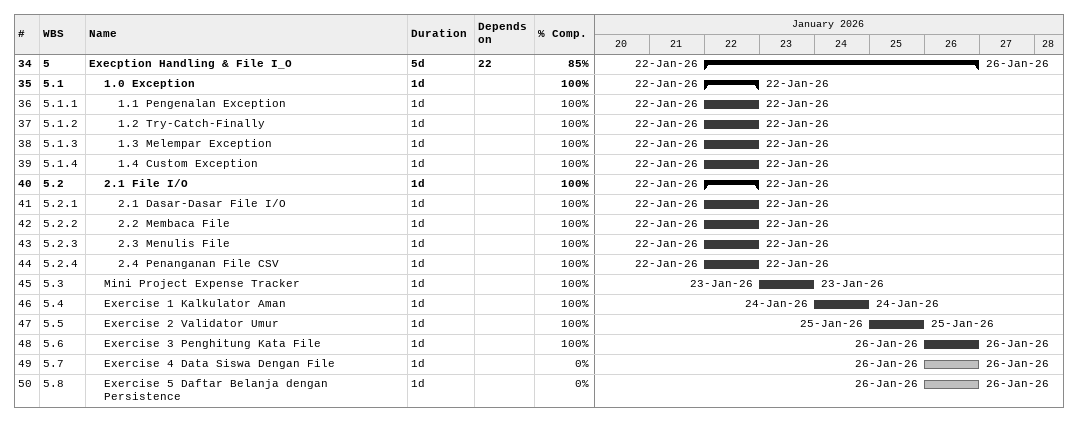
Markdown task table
| ID | WBS | Task | Duration | Start | Finish | Predecessors | % complete |
|---|---|---|---|---|---|---|---|
| 34 | 5 | **Execption Handling & File I_O** | 5d | 2026-01-22 | 2026-01-26 | 22 | 85 |
| 35 | 5.1 | **1.0 Exception** | 1d | 2026-01-22 | 2026-01-22 |  | 100 |
| 36 | 5.1.1 | 1.1 Pengenalan Exception | 1d | 2026-01-22 | 2026-01-22 |  | 100 |
| 37 | 5.1.2 | 1.2 Try-Catch-Finally | 1d | 2026-01-22 | 2026-01-22 |  | 100 |
| 38 | 5.1.3 | 1.3 Melempar Exception | 1d | 2026-01-22 | 2026-01-22 |  | 100 |
| 39 | 5.1.4 | 1.4 Custom Exception | 1d | 2026-01-22 | 2026-01-22 |  | 100 |
| 40 | 5.2 | **2.1 File I/O** | 1d | 2026-01-22 | 2026-01-22 |  | 100 |
| 41 | 5.2.1 | 2.1 Dasar-Dasar File I/O | 1d | 2026-01-22 | 2026-01-22 |  | 100 |
| 42 | 5.2.2 | 2.2 Membaca File | 1d | 2026-01-22 | 2026-01-22 |  | 100 |
| 43 | 5.2.3 | 2.3 Menulis File | 1d | 2026-01-22 | 2026-01-22 |  | 100 |
| 44 | 5.2.4 | 2.4 Penanganan File CSV | 1d | 2026-01-22 | 2026-01-22 |  | 100 |
| 45 | 5.3 | Mini Project Expense Tracker | 1d | 2026-01-23 | 2026-01-23 |  | 100 |
| 46 | 5.4 | Exercise 1 Kalkulator Aman | 1d | 2026-01-24 | 2026-01-24 |  | 100 |
| 47 | 5.5 | Exercise 2 Validator Umur | 1d | 2026-01-25 | 2026-01-25 |  | 100 |
| 48 | 5.6 | Exercise 3 Penghitung Kata File | 1d | 2026-01-26 | 2026-01-26 |  | 100 |
| 49 | 5.7 | Exercise 4 Data Siswa Dengan File | 1d | 2026-01-26 | 2026-01-26 |  | 0 |
| 50 | 5.8 | Exercise 5 Daftar Belanja dengan Persistence | 1d | 2026-01-26 | 2026-01-26 |  | 0 |
